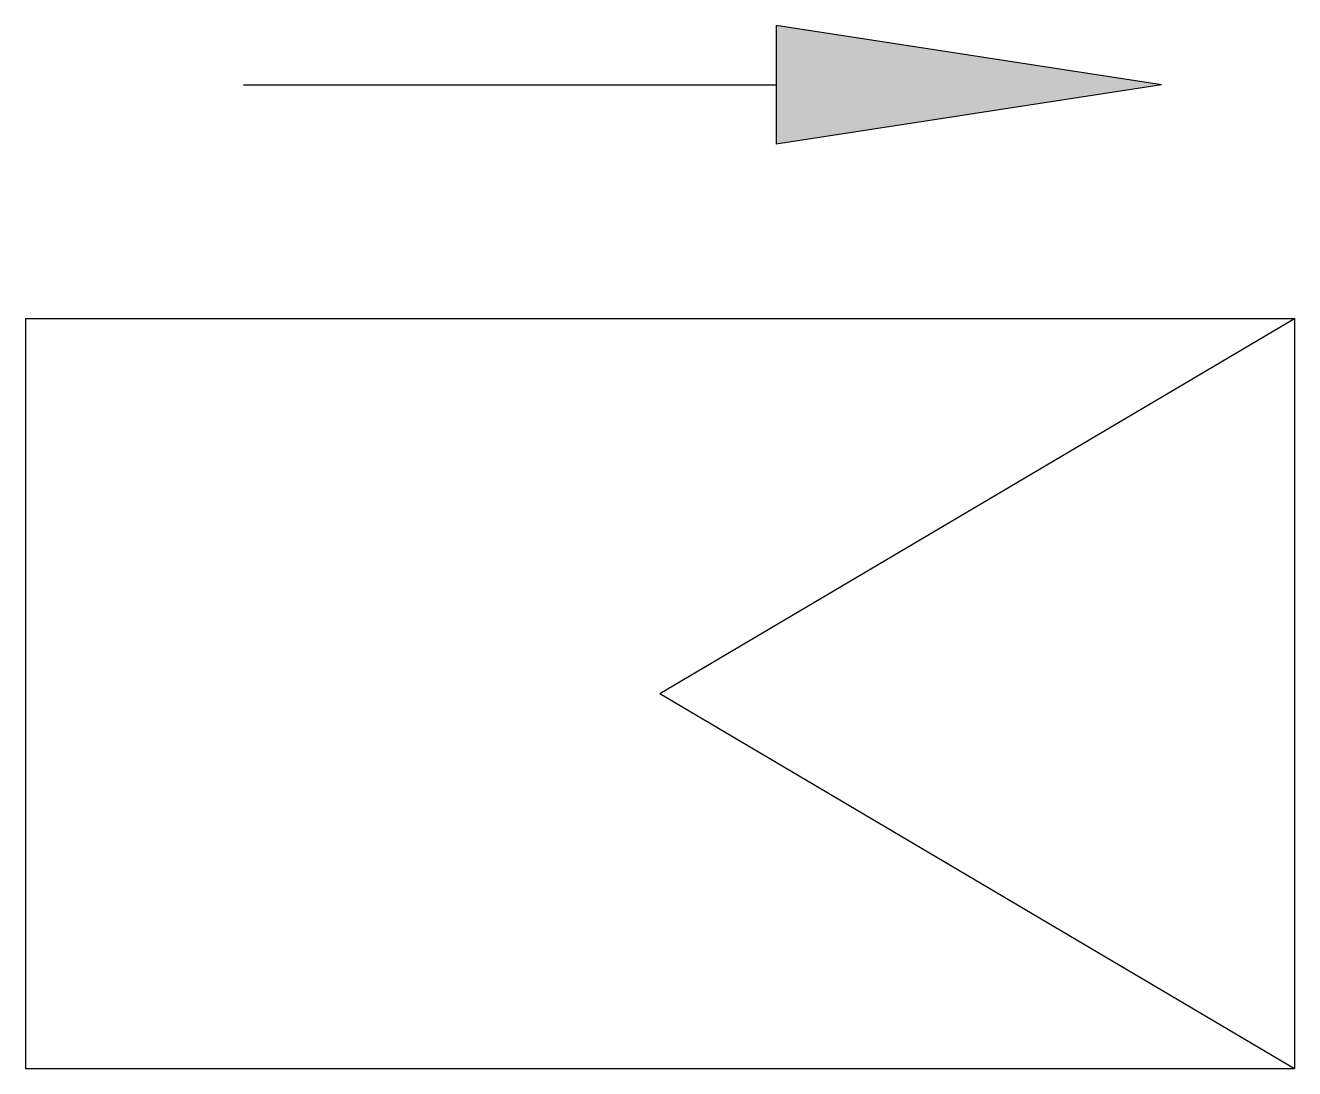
# Model space of a CAD drawing. Header units: millimetres. Extents: x -10099.677 to -10099.237, y 52.745 to 53.107.
import ezdxf

# ---------------------------------------------------------------- set-up
doc = ezdxf.new("R2010")
doc.units = ezdxf.units.MM
doc.header["$LTSCALE"] = 10
doc.layers.add('Tub_equipamentos', color=3, linetype='Continuous')

msp = doc.modelspace()

# ---------------------------------------------------------------- hatches: boundary and pattern name
at = {"layer": 'Tub_equipamentos'}
msp.add_hatch(color=1, dxfattribs=at).paths.add_polyline_path([(-10099.28359, 53.0863), (-10099.41714, 53.10689), (-10099.41714, 53.06571)])

# ---------------------------------------------------------------- linework, layer by layer
for p, q in [((-10099.28359, 53.0863), (-10099.41714, 53.10689)), ((-10099.41714, 53.10689), (-10099.41714, 53.06571)), ((-10099.6018, 53.0863), (-10099.41714, 53.0863)), ((-10099.28359, 53.0863), (-10099.41714, 53.06571)), ((-10099.67744, 53.00527), (-10099.67744, 52.74527)), ((-10099.67744, 53.00527), (-10099.23744, 53.00527)), ((-10099.45744, 52.87527), (-10099.23744, 53.00527)), ((-10099.23744, 53.00527), (-10099.23744, 52.74527)), ((-10099.45744, 52.87527), (-10099.23744, 52.74527)), ((-10099.67744, 52.74527), (-10099.23744, 52.74527))]:
    msp.add_line(p, q, dxfattribs=at)

doc.saveas('drawing.dxf')
